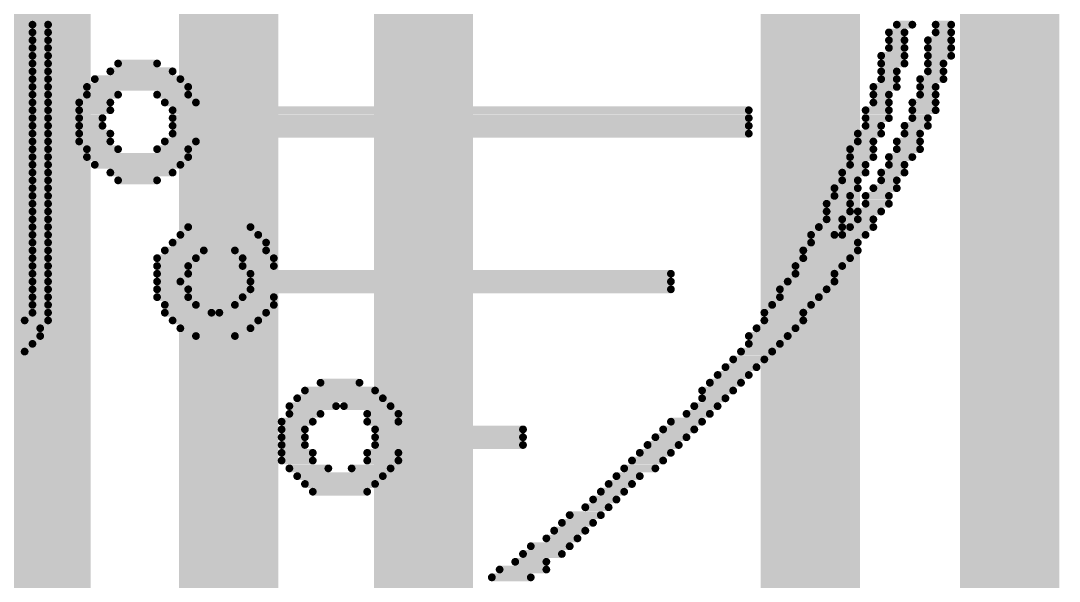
# Model space of a CAD drawing. Header units: millimetres. Extents: x 0 to 13.5, y -0.9 to 3.4.
# Drawn here: x 3.6821 to 3.7868, y 2.714 to 2.7705 of the extents above; entities that cross this region are included whole.
import ezdxf

# ---------------------------------------------------------------- set-up
doc = ezdxf.new("R2010")
doc.units = ezdxf.units.MM
doc.header["$MEASUREMENT"] = 0
doc.layers.add('BottomLayer', color=5, linetype='Continuous')
doc.layers.add('TopOverlay', color=2, linetype='Continuous')

msp = doc.modelspace()

# ---------------------------------------------------------------- linework, layer by layer
at = {"layer": 'BottomLayer', "const_width": 0.01}
for points in [[(3.70306, 2.68904), (3.70306, 3.07)], [(3.7818, 2.6968), (3.7818, 3.07)], [(3.68414, 2.67866), (3.68414, 2.88309)], [(3.7617, 2.6873), (3.7617, 2.88364)], [(3.7227, 2.6998), (3.7227, 2.813)]]:
    msp.add_lwpolyline(points, dxfattribs=at)
at = {"layer": 'TopOverlay', "const_width": 0.000785}
for points in [[(3.68327, 2.77013), (3.68484, 2.77013)], [(3.77041, 2.77013), (3.77198, 2.77013)], [(3.77434, 2.77013), (3.77591, 2.77013)], [(3.68327, 2.76935), (3.68484, 2.76935)], [(3.76963, 2.76935), (3.7712, 2.76935)], [(3.77434, 2.76935), (3.77591, 2.76935)], [(3.68327, 2.76856), (3.68484, 2.76856)], [(3.76963, 2.76856), (3.7712, 2.76856)], [(3.77355, 2.76856), (3.77591, 2.76856)], [(3.68327, 2.76778), (3.68484, 2.76778)], [(3.68327, 2.76699), (3.68484, 2.76699)], [(3.76884, 2.76699), (3.7712, 2.76699)], [(3.76963, 2.76778), (3.7712, 2.76778)], [(3.77355, 2.76778), (3.77591, 2.76778)], [(3.77355, 2.76699), (3.77591, 2.76699)], [(3.68327, 2.76621), (3.68484, 2.76621)], [(3.69191, 2.76621), (3.69583, 2.76621)], [(3.76884, 2.76621), (3.7712, 2.76621)], [(3.77355, 2.76621), (3.77512, 2.76621)], [(3.68327, 2.76542), (3.68484, 2.76542)], [(3.69112, 2.76542), (3.6974, 2.76542)], [(3.76884, 2.76542), (3.77041, 2.76542)], [(3.77355, 2.76542), (3.77512, 2.76542)], [(3.68327, 2.76464), (3.68484, 2.76464)], [(3.68327, 2.76385), (3.68484, 2.76385)], [(3.68877, 2.76385), (3.69897, 2.76385)], [(3.68955, 2.76464), (3.69819, 2.76464)], [(3.76806, 2.76385), (3.77041, 2.76385)], [(3.76884, 2.76464), (3.77041, 2.76464)], [(3.77277, 2.76464), (3.77512, 2.76464)], [(3.77277, 2.76385), (3.77434, 2.76385)], [(3.68327, 2.76307), (3.68484, 2.76307)], [(3.68877, 2.76307), (3.69191, 2.76307)], [(3.69583, 2.76307), (3.69897, 2.76307)], [(3.76806, 2.76307), (3.76963, 2.76307)], [(3.77277, 2.76307), (3.77434, 2.76307)], [(3.68327, 2.76228), (3.68484, 2.76228)], [(3.68798, 2.76228), (3.69112, 2.76228)], [(3.69662, 2.76228), (3.69976, 2.76228)], [(3.76806, 2.76228), (3.76963, 2.76228)], [(3.77198, 2.76228), (3.77434, 2.76228)], [(3.66129, 2.7615), (3.6817, 2.7615)], [(3.66208, 2.76071), (3.6817, 2.76071)], [(3.68327, 2.7615), (3.68484, 2.7615)], [(3.68327, 2.76071), (3.68484, 2.76071)], [(3.68798, 2.7615), (3.69112, 2.7615)], [(3.68798, 2.76071), (3.69034, 2.76071)], [(3.6974, 2.7615), (3.7555, 2.7615)], [(3.6974, 2.76071), (3.7555, 2.76071)], [(3.76727, 2.7615), (3.76963, 2.7615)], [(3.76727, 2.76071), (3.76963, 2.76071)], [(3.77198, 2.7615), (3.77434, 2.7615)], [(3.77198, 2.76071), (3.77355, 2.76071)], [(3.67935, 2.75993), (3.6817, 2.75993)], [(3.68327, 2.75993), (3.68484, 2.75993)], [(3.68798, 2.75993), (3.69034, 2.75993)], [(3.6974, 2.75993), (3.7555, 2.75993)], [(3.76727, 2.75993), (3.76884, 2.75993)], [(3.7712, 2.75993), (3.77355, 2.75993)], [(3.67935, 2.75914), (3.6817, 2.75914)], [(3.68327, 2.75914), (3.68484, 2.75914)], [(3.68798, 2.75914), (3.69112, 2.75914)], [(3.6974, 2.75914), (3.7555, 2.75914)], [(3.76649, 2.75914), (3.76884, 2.75914)], [(3.7712, 2.75914), (3.77277, 2.75914)], [(3.67935, 2.75835), (3.6817, 2.75835)], [(3.67935, 2.75757), (3.6817, 2.75757)], [(3.68327, 2.75835), (3.68484, 2.75835)], [(3.68327, 2.75757), (3.68484, 2.75757)], [(3.68798, 2.75835), (3.69112, 2.75835)], [(3.68877, 2.75757), (3.69191, 2.75757)], [(3.69583, 2.75757), (3.69897, 2.75757)], [(3.69662, 2.75835), (3.69976, 2.75835)], [(3.7657, 2.75757), (3.76806, 2.75757)], [(3.76649, 2.75835), (3.76806, 2.75835)], [(3.77041, 2.75835), (3.77277, 2.75835)], [(3.77041, 2.75757), (3.77277, 2.75757)], [(3.67935, 2.75678), (3.6817, 2.75678)], [(3.68327, 2.75678), (3.68484, 2.75678)], [(3.68877, 2.75678), (3.69897, 2.75678)], [(3.7657, 2.75678), (3.76806, 2.75678)], [(3.76963, 2.75678), (3.77198, 2.75678)], [(3.67935, 2.756), (3.6817, 2.756)], [(3.68327, 2.756), (3.68484, 2.756)], [(3.68955, 2.756), (3.69819, 2.756)], [(3.7657, 2.756), (3.76727, 2.756)], [(3.76963, 2.756), (3.7712, 2.756)], [(3.67935, 2.75521), (3.6817, 2.75521)], [(3.67935, 2.75443), (3.6817, 2.75443)], [(3.68327, 2.75521), (3.68484, 2.75521)], [(3.68327, 2.75443), (3.68484, 2.75443)], [(3.69112, 2.75521), (3.6974, 2.75521)], [(3.69191, 2.75443), (3.69583, 2.75443)], [(3.76492, 2.75521), (3.76727, 2.75521)], [(3.76492, 2.75443), (3.76649, 2.75443)], [(3.76884, 2.75521), (3.7712, 2.75521)], [(3.76884, 2.75443), (3.77041, 2.75443)], [(3.64873, 2.75364), (3.6817, 2.75364)], [(3.68327, 2.75364), (3.68484, 2.75364)], [(3.76413, 2.75364), (3.76649, 2.75364)], [(3.76806, 2.75364), (3.77041, 2.75364)], [(3.64794, 2.75286), (3.6817, 2.75286)], [(3.68327, 2.75286), (3.68484, 2.75286)], [(3.76413, 2.75286), (3.7657, 2.75286)], [(3.76727, 2.75286), (3.76963, 2.75286)], [(3.64794, 2.75207), (3.6817, 2.75207)], [(3.68327, 2.75207), (3.68484, 2.75207)], [(3.68327, 2.75129), (3.68484, 2.75129)], [(3.76335, 2.75207), (3.7657, 2.75207)], [(3.76335, 2.75129), (3.7657, 2.75129)], [(3.76649, 2.75129), (3.76884, 2.75129)], [(3.76727, 2.75207), (3.76963, 2.75207)], [(3.68327, 2.7505), (3.68484, 2.7505)], [(3.76335, 2.7505), (3.76492, 2.7505)], [(3.76649, 2.7505), (3.76806, 2.7505)], [(3.68327, 2.74972), (3.68484, 2.74972)], [(3.69897, 2.74972), (3.70525, 2.74972)], [(3.76256, 2.74972), (3.76492, 2.74972)], [(3.7657, 2.74972), (3.76806, 2.74972)], [(3.68327, 2.74893), (3.68484, 2.74893)], [(3.68327, 2.74815), (3.68484, 2.74815)], [(3.6974, 2.74815), (3.70682, 2.74815)], [(3.69819, 2.74893), (3.70604, 2.74893)], [(3.76178, 2.74893), (3.76413, 2.74893)], [(3.76178, 2.74815), (3.76649, 2.74815)], [(3.76492, 2.74893), (3.76727, 2.74893)], [(3.68327, 2.74736), (3.68484, 2.74736)], [(3.69662, 2.74736), (3.70054, 2.74736)], [(3.70368, 2.74736), (3.70682, 2.74736)], [(3.76099, 2.74736), (3.76649, 2.74736)], [(3.68327, 2.74658), (3.68484, 2.74658)], [(3.69583, 2.74658), (3.69976, 2.74658)], [(3.70447, 2.74658), (3.70761, 2.74658)], [(3.76099, 2.74658), (3.7657, 2.74658)], [(3.68327, 2.74579), (3.68484, 2.74579)], [(3.68327, 2.74501), (3.68484, 2.74501)], [(3.69583, 2.74579), (3.69897, 2.74579)], [(3.69583, 2.74501), (3.69897, 2.74501)], [(3.70447, 2.74579), (3.70761, 2.74579)], [(3.70525, 2.74501), (3.74765, 2.74501)], [(3.76021, 2.74579), (3.76492, 2.74579)], [(3.76021, 2.74501), (3.76413, 2.74501)], [(3.68327, 2.74422), (3.68484, 2.74422)], [(3.69583, 2.74422), (3.69819, 2.74422)], [(3.70525, 2.74422), (3.74765, 2.74422)], [(3.75942, 2.74422), (3.76413, 2.74422)], [(3.68327, 2.74344), (3.68484, 2.74344)], [(3.69583, 2.74344), (3.69897, 2.74344)], [(3.70525, 2.74344), (3.74765, 2.74344)], [(3.75864, 2.74344), (3.76335, 2.74344)], [(3.68327, 2.74265), (3.68484, 2.74265)], [(3.68327, 2.74187), (3.68484, 2.74187)], [(3.69583, 2.74265), (3.69897, 2.74265)], [(3.69662, 2.74187), (3.69976, 2.74187)], [(3.70368, 2.74187), (3.70761, 2.74187)], [(3.70447, 2.74265), (3.70761, 2.74265)], [(3.75785, 2.74187), (3.76178, 2.74187)], [(3.75864, 2.74265), (3.76256, 2.74265)], [(3.68327, 2.74108), (3.68484, 2.74108)], [(3.69662, 2.74108), (3.70133, 2.74108)], [(3.70211, 2.74108), (3.70682, 2.74108)], [(3.75707, 2.74108), (3.76099, 2.74108)], [(3.68249, 2.7403), (3.68484, 2.7403)], [(3.6974, 2.7403), (3.70604, 2.7403)], [(3.75707, 2.7403), (3.76099, 2.7403)], [(3.6817, 2.73951), (3.68406, 2.73951)], [(3.6817, 2.73873), (3.68406, 2.73873)], [(3.69819, 2.73951), (3.70525, 2.73951)], [(3.69976, 2.73873), (3.70368, 2.73873)], [(3.7555, 2.73873), (3.75942, 2.73873)], [(3.75628, 2.73951), (3.76021, 2.73951)], [(3.68092, 2.73794), (3.68327, 2.73794)], [(3.7555, 2.73794), (3.75864, 2.73794)], [(3.68013, 2.73716), (3.68249, 2.73716)], [(3.75471, 2.73716), (3.75785, 2.73716)], [(3.67935, 2.73637), (3.6817, 2.73637)], [(3.75314, 2.73559), (3.75628, 2.73559)], [(3.75393, 2.73637), (3.75707, 2.73637)], [(3.75236, 2.7348), (3.7555, 2.7348)], [(3.71232, 2.73402), (3.71624, 2.73402)], [(3.75157, 2.73402), (3.75471, 2.73402)], [(3.70996, 2.73245), (3.7186, 2.73245)], [(3.71075, 2.73323), (3.71781, 2.73323)], [(3.75079, 2.73323), (3.75393, 2.73323)], [(3.75079, 2.73245), (3.75314, 2.73245)], [(3.70918, 2.73166), (3.71389, 2.73166)], [(3.71467, 2.73166), (3.71938, 2.73166)], [(3.75, 2.73166), (3.75236, 2.73166)], [(3.70918, 2.73088), (3.71232, 2.73088)], [(3.71703, 2.73088), (3.72017, 2.73088)], [(3.74922, 2.73088), (3.75157, 2.73088)], [(3.70839, 2.73009), (3.71153, 2.73009)], [(3.70839, 2.72931), (3.71075, 2.72931)], [(3.71703, 2.73009), (3.72017, 2.73009)], [(3.71781, 2.72931), (3.73273, 2.72931)], [(3.74686, 2.72931), (3.75, 2.72931)], [(3.74765, 2.73009), (3.75079, 2.73009)], [(3.70839, 2.72852), (3.71075, 2.72852)], [(3.71781, 2.72852), (3.73273, 2.72852)], [(3.74608, 2.72852), (3.74922, 2.72852)], [(3.70839, 2.72774), (3.71075, 2.72774)], [(3.71781, 2.72774), (3.73273, 2.72774)], [(3.74529, 2.72774), (3.74843, 2.72774)], [(3.70839, 2.72695), (3.71153, 2.72695)], [(3.70839, 2.72617), (3.71153, 2.72617)], [(3.71703, 2.72695), (3.72017, 2.72695)], [(3.71703, 2.72617), (3.72017, 2.72617)], [(3.74372, 2.72617), (3.74686, 2.72617)], [(3.74451, 2.72695), (3.74765, 2.72695)], [(3.70918, 2.72538), (3.7131, 2.72538)], [(3.71546, 2.72538), (3.71938, 2.72538)], [(3.74293, 2.72538), (3.74608, 2.72538)], [(3.70996, 2.7246), (3.7186, 2.7246)], [(3.74215, 2.7246), (3.74451, 2.7246)], [(3.71075, 2.72381), (3.71781, 2.72381)], [(3.71153, 2.72303), (3.71703, 2.72303)], [(3.74058, 2.72303), (3.74293, 2.72303)], [(3.74136, 2.72381), (3.74372, 2.72381)], [(3.73979, 2.72224), (3.74215, 2.72224)], [(3.73901, 2.72146), (3.74136, 2.72146)], [(3.73665, 2.71989), (3.73979, 2.71989)], [(3.73744, 2.72067), (3.74058, 2.72067)], [(3.73587, 2.7191), (3.73901, 2.7191)], [(3.73508, 2.71832), (3.73822, 2.71832)], [(3.73273, 2.71675), (3.73665, 2.71675)], [(3.73351, 2.71753), (3.73744, 2.71753)], [(3.73194, 2.71596), (3.73508, 2.71596)], [(3.73037, 2.71518), (3.73508, 2.71518)], [(3.72959, 2.71439), (3.73351, 2.71439)]]:
    msp.add_lwpolyline(points, dxfattribs=at)
at = {"layer": 'TopOverlay', "const_width": 0.000392}
for points in [[(3.68308, 2.77013, 1), (3.68347, 2.77013, 1)], [(3.68465, 2.77013, 1), (3.68504, 2.77013, 1)], [(3.77022, 2.77013, 1), (3.77061, 2.77013, 1)], [(3.77179, 2.77013, 1), (3.77218, 2.77013, 1)], [(3.77414, 2.77013, 1), (3.77453, 2.77013, 1)], [(3.77571, 2.77013, 1), (3.7761, 2.77013, 1)], [(3.68308, 2.76935, 1), (3.68347, 2.76935, 1)], [(3.68465, 2.76935, 1), (3.68504, 2.76935, 1)], [(3.76943, 2.76935, 1), (3.76982, 2.76935, 1)], [(3.771, 2.76935, 1), (3.77139, 2.76935, 1)], [(3.77414, 2.76935, 1), (3.77453, 2.76935, 1)], [(3.77571, 2.76935, 1), (3.7761, 2.76935, 1)], [(3.68308, 2.76856, 1), (3.68347, 2.76856, 1)], [(3.68465, 2.76856, 1), (3.68504, 2.76856, 1)], [(3.76943, 2.76856, 1), (3.76982, 2.76856, 1)], [(3.771, 2.76856, 1), (3.77139, 2.76856, 1)], [(3.77336, 2.76856, 1), (3.77375, 2.76856, 1)], [(3.77571, 2.76856, 1), (3.7761, 2.76856, 1)], [(3.68308, 2.76778, 1), (3.68347, 2.76778, 1)], [(3.68308, 2.76699, 1), (3.68347, 2.76699, 1)], [(3.68465, 2.76778, 1), (3.68504, 2.76778, 1)], [(3.68465, 2.76699, 1), (3.68504, 2.76699, 1)], [(3.76865, 2.76699, 1), (3.76904, 2.76699, 1)], [(3.76943, 2.76778, 1), (3.76982, 2.76778, 1)], [(3.771, 2.76778, 1), (3.77139, 2.76778, 1)], [(3.771, 2.76699, 1), (3.77139, 2.76699, 1)], [(3.77336, 2.76778, 1), (3.77375, 2.76778, 1)], [(3.77336, 2.76699, 1), (3.77375, 2.76699, 1)], [(3.77571, 2.76778, 1), (3.7761, 2.76778, 1)], [(3.77571, 2.76699, 1), (3.7761, 2.76699, 1)], [(3.68308, 2.76621, 1), (3.68347, 2.76621, 1)], [(3.68465, 2.76621, 1), (3.68504, 2.76621, 1)], [(3.69171, 2.76621, 1), (3.6921, 2.76621, 1)], [(3.69564, 2.76621, 1), (3.69603, 2.76621, 1)], [(3.76865, 2.76621, 1), (3.76904, 2.76621, 1)], [(3.771, 2.76621, 1), (3.77139, 2.76621, 1)], [(3.77336, 2.76621, 1), (3.77375, 2.76621, 1)], [(3.77493, 2.76621, 1), (3.77532, 2.76621, 1)], [(3.68308, 2.76542, 1), (3.68347, 2.76542, 1)], [(3.68465, 2.76542, 1), (3.68504, 2.76542, 1)], [(3.69093, 2.76542, 1), (3.69132, 2.76542, 1)], [(3.69721, 2.76542, 1), (3.6976, 2.76542, 1)], [(3.76865, 2.76542, 1), (3.76904, 2.76542, 1)], [(3.77022, 2.76542, 1), (3.77061, 2.76542, 1)], [(3.77336, 2.76542, 1), (3.77375, 2.76542, 1)], [(3.77493, 2.76542, 1), (3.77532, 2.76542, 1)], [(3.68308, 2.76464, 1), (3.68347, 2.76464, 1)], [(3.68308, 2.76385, 1), (3.68347, 2.76385, 1)], [(3.68465, 2.76464, 1), (3.68504, 2.76464, 1)], [(3.68465, 2.76385, 1), (3.68504, 2.76385, 1)], [(3.68857, 2.76385, 1), (3.68896, 2.76385, 1)], [(3.68936, 2.76464, 1), (3.68975, 2.76464, 1)], [(3.69799, 2.76464, 1), (3.69838, 2.76464, 1)], [(3.69878, 2.76385, 1), (3.69917, 2.76385, 1)], [(3.76786, 2.76385, 1), (3.76825, 2.76385, 1)], [(3.76865, 2.76464, 1), (3.76904, 2.76464, 1)], [(3.77022, 2.76464, 1), (3.77061, 2.76464, 1)], [(3.77022, 2.76385, 1), (3.77061, 2.76385, 1)], [(3.77257, 2.76464, 1), (3.77296, 2.76464, 1)], [(3.77257, 2.76385, 1), (3.77296, 2.76385, 1)], [(3.77414, 2.76385, 1), (3.77453, 2.76385, 1)], [(3.77493, 2.76464, 1), (3.77532, 2.76464, 1)], [(3.68308, 2.76307, 1), (3.68347, 2.76307, 1)], [(3.68465, 2.76307, 1), (3.68504, 2.76307, 1)], [(3.68857, 2.76307, 1), (3.68896, 2.76307, 1)], [(3.69171, 2.76307, 1), (3.6921, 2.76307, 1)], [(3.69564, 2.76307, 1), (3.69603, 2.76307, 1)], [(3.69878, 2.76307, 1), (3.69917, 2.76307, 1)], [(3.76786, 2.76307, 1), (3.76825, 2.76307, 1)], [(3.76943, 2.76307, 1), (3.76982, 2.76307, 1)], [(3.77257, 2.76307, 1), (3.77296, 2.76307, 1)], [(3.77414, 2.76307, 1), (3.77453, 2.76307, 1)], [(3.68308, 2.76228, 1), (3.68347, 2.76228, 1)], [(3.68465, 2.76228, 1), (3.68504, 2.76228, 1)], [(3.68779, 2.76228, 1), (3.68818, 2.76228, 1)], [(3.69093, 2.76228, 1), (3.69132, 2.76228, 1)], [(3.69642, 2.76228, 1), (3.69681, 2.76228, 1)], [(3.69956, 2.76228, 1), (3.69995, 2.76228, 1)], [(3.76786, 2.76228, 1), (3.76825, 2.76228, 1)], [(3.76943, 2.76228, 1), (3.76982, 2.76228, 1)], [(3.77179, 2.76228, 1), (3.77218, 2.76228, 1)], [(3.77414, 2.76228, 1), (3.77453, 2.76228, 1)], [(3.68308, 2.7615, 1), (3.68347, 2.7615, 1)], [(3.68308, 2.76071, 1), (3.68347, 2.76071, 1)], [(3.68465, 2.7615, 1), (3.68504, 2.7615, 1)], [(3.68465, 2.76071, 1), (3.68504, 2.76071, 1)], [(3.68779, 2.7615, 1), (3.68818, 2.7615, 1)], [(3.68779, 2.76071, 1), (3.68818, 2.76071, 1)], [(3.69014, 2.76071, 1), (3.69053, 2.76071, 1)], [(3.69093, 2.7615, 1), (3.69132, 2.7615, 1)], [(3.69721, 2.7615, 1), (3.6976, 2.7615, 1)], [(3.69721, 2.76071, 1), (3.6976, 2.76071, 1)], [(3.7553, 2.7615, 1), (3.75569, 2.7615, 1)], [(3.7553, 2.76071, 1), (3.75569, 2.76071, 1)], [(3.76708, 2.7615, 1), (3.76747, 2.7615, 1)], [(3.76708, 2.76071, 1), (3.76747, 2.76071, 1)], [(3.76943, 2.7615, 1), (3.76982, 2.7615, 1)], [(3.76943, 2.76071, 1), (3.76982, 2.76071, 1)], [(3.77179, 2.7615, 1), (3.77218, 2.7615, 1)], [(3.77179, 2.76071, 1), (3.77218, 2.76071, 1)], [(3.77336, 2.76071, 1), (3.77375, 2.76071, 1)], [(3.77414, 2.7615, 1), (3.77453, 2.7615, 1)], [(3.68308, 2.75993, 1), (3.68347, 2.75993, 1)], [(3.68465, 2.75993, 1), (3.68504, 2.75993, 1)], [(3.68779, 2.75993, 1), (3.68818, 2.75993, 1)], [(3.69014, 2.75993, 1), (3.69053, 2.75993, 1)], [(3.69721, 2.75993, 1), (3.6976, 2.75993, 1)], [(3.7553, 2.75993, 1), (3.75569, 2.75993, 1)], [(3.76708, 2.75993, 1), (3.76747, 2.75993, 1)], [(3.76865, 2.75993, 1), (3.76904, 2.75993, 1)], [(3.771, 2.75993, 1), (3.77139, 2.75993, 1)], [(3.77336, 2.75993, 1), (3.77375, 2.75993, 1)], [(3.68308, 2.75914, 1), (3.68347, 2.75914, 1)], [(3.68465, 2.75914, 1), (3.68504, 2.75914, 1)], [(3.68779, 2.75914, 1), (3.68818, 2.75914, 1)], [(3.69093, 2.75914, 1), (3.69132, 2.75914, 1)], [(3.69721, 2.75914, 1), (3.6976, 2.75914, 1)], [(3.7553, 2.75914, 1), (3.75569, 2.75914, 1)], [(3.76629, 2.75914, 1), (3.76668, 2.75914, 1)], [(3.76865, 2.75914, 1), (3.76904, 2.75914, 1)], [(3.771, 2.75914, 1), (3.77139, 2.75914, 1)], [(3.77257, 2.75914, 1), (3.77296, 2.75914, 1)], [(3.68308, 2.75835, 1), (3.68347, 2.75835, 1)], [(3.68308, 2.75757, 1), (3.68347, 2.75757, 1)], [(3.68465, 2.75835, 1), (3.68504, 2.75835, 1)], [(3.68465, 2.75757, 1), (3.68504, 2.75757, 1)], [(3.68779, 2.75835, 1), (3.68818, 2.75835, 1)], [(3.68857, 2.75757, 1), (3.68896, 2.75757, 1)], [(3.69093, 2.75835, 1), (3.69132, 2.75835, 1)], [(3.69171, 2.75757, 1), (3.6921, 2.75757, 1)], [(3.69564, 2.75757, 1), (3.69603, 2.75757, 1)], [(3.69642, 2.75835, 1), (3.69681, 2.75835, 1)], [(3.69878, 2.75757, 1), (3.69917, 2.75757, 1)], [(3.69956, 2.75835, 1), (3.69995, 2.75835, 1)], [(3.76551, 2.75757, 1), (3.7659, 2.75757, 1)], [(3.76629, 2.75835, 1), (3.76668, 2.75835, 1)], [(3.76786, 2.75835, 1), (3.76825, 2.75835, 1)], [(3.76786, 2.75757, 1), (3.76825, 2.75757, 1)], [(3.77022, 2.75835, 1), (3.77061, 2.75835, 1)], [(3.77022, 2.75757, 1), (3.77061, 2.75757, 1)], [(3.77257, 2.75835, 1), (3.77296, 2.75835, 1)], [(3.77257, 2.75757, 1), (3.77296, 2.75757, 1)], [(3.68308, 2.75678, 1), (3.68347, 2.75678, 1)], [(3.68465, 2.75678, 1), (3.68504, 2.75678, 1)], [(3.68857, 2.75678, 1), (3.68896, 2.75678, 1)], [(3.69878, 2.75678, 1), (3.69917, 2.75678, 1)], [(3.76551, 2.75678, 1), (3.7659, 2.75678, 1)], [(3.76786, 2.75678, 1), (3.76825, 2.75678, 1)], [(3.76943, 2.75678, 1), (3.76982, 2.75678, 1)], [(3.77179, 2.75678, 1), (3.77218, 2.75678, 1)], [(3.68308, 2.756, 1), (3.68347, 2.756, 1)], [(3.68465, 2.756, 1), (3.68504, 2.756, 1)], [(3.68936, 2.756, 1), (3.68975, 2.756, 1)], [(3.69799, 2.756, 1), (3.69838, 2.756, 1)], [(3.76551, 2.756, 1), (3.7659, 2.756, 1)], [(3.76708, 2.756, 1), (3.76747, 2.756, 1)], [(3.76943, 2.756, 1), (3.76982, 2.756, 1)], [(3.771, 2.756, 1), (3.77139, 2.756, 1)], [(3.68308, 2.75521, 1), (3.68347, 2.75521, 1)], [(3.68308, 2.75443, 1), (3.68347, 2.75443, 1)], [(3.68465, 2.75521, 1), (3.68504, 2.75521, 1)], [(3.68465, 2.75443, 1), (3.68504, 2.75443, 1)], [(3.69093, 2.75521, 1), (3.69132, 2.75521, 1)], [(3.69171, 2.75443, 1), (3.6921, 2.75443, 1)], [(3.69564, 2.75443, 1), (3.69603, 2.75443, 1)], [(3.69721, 2.75521, 1), (3.6976, 2.75521, 1)], [(3.76472, 2.75521, 1), (3.76511, 2.75521, 1)], [(3.76472, 2.75443, 1), (3.76511, 2.75443, 1)], [(3.76629, 2.75443, 1), (3.76668, 2.75443, 1)], [(3.76708, 2.75521, 1), (3.76747, 2.75521, 1)], [(3.76865, 2.75521, 1), (3.76904, 2.75521, 1)], [(3.76865, 2.75443, 1), (3.76904, 2.75443, 1)], [(3.77022, 2.75443, 1), (3.77061, 2.75443, 1)], [(3.771, 2.75521, 1), (3.77139, 2.75521, 1)], [(3.68308, 2.75364, 1), (3.68347, 2.75364, 1)], [(3.68465, 2.75364, 1), (3.68504, 2.75364, 1)], [(3.76393, 2.75364, 1), (3.76433, 2.75364, 1)], [(3.76629, 2.75364, 1), (3.76668, 2.75364, 1)], [(3.76786, 2.75364, 1), (3.76825, 2.75364, 1)], [(3.77022, 2.75364, 1), (3.77061, 2.75364, 1)], [(3.68308, 2.75286, 1), (3.68347, 2.75286, 1)], [(3.68465, 2.75286, 1), (3.68504, 2.75286, 1)], [(3.76393, 2.75286, 1), (3.76433, 2.75286, 1)], [(3.76551, 2.75286, 1), (3.7659, 2.75286, 1)], [(3.76708, 2.75286, 1), (3.76747, 2.75286, 1)], [(3.76943, 2.75286, 1), (3.76982, 2.75286, 1)], [(3.68308, 2.75207, 1), (3.68347, 2.75207, 1)], [(3.68308, 2.75129, 1), (3.68347, 2.75129, 1)], [(3.68465, 2.75207, 1), (3.68504, 2.75207, 1)], [(3.68465, 2.75129, 1), (3.68504, 2.75129, 1)], [(3.76315, 2.75207, 1), (3.76354, 2.75207, 1)], [(3.76315, 2.75129, 1), (3.76354, 2.75129, 1)], [(3.76551, 2.75207, 1), (3.7659, 2.75207, 1)], [(3.76551, 2.75129, 1), (3.7659, 2.75129, 1)], [(3.76629, 2.75129, 1), (3.76668, 2.75129, 1)], [(3.76708, 2.75207, 1), (3.76747, 2.75207, 1)], [(3.76865, 2.75129, 1), (3.76904, 2.75129, 1)], [(3.76943, 2.75207, 1), (3.76982, 2.75207, 1)], [(3.68308, 2.7505, 1), (3.68347, 2.7505, 1)], [(3.68465, 2.7505, 1), (3.68504, 2.7505, 1)], [(3.76315, 2.7505, 1), (3.76354, 2.7505, 1)], [(3.76472, 2.7505, 1), (3.76511, 2.7505, 1)], [(3.76629, 2.7505, 1), (3.76668, 2.7505, 1)], [(3.76786, 2.7505, 1), (3.76825, 2.7505, 1)], [(3.68308, 2.74972, 1), (3.68347, 2.74972, 1)], [(3.68465, 2.74972, 1), (3.68504, 2.74972, 1)], [(3.69878, 2.74972, 1), (3.69917, 2.74972, 1)], [(3.70506, 2.74972, 1), (3.70545, 2.74972, 1)], [(3.76236, 2.74972, 1), (3.76276, 2.74972, 1)], [(3.76472, 2.74972, 1), (3.76511, 2.74972, 1)], [(3.76551, 2.74972, 1), (3.7659, 2.74972, 1)], [(3.76786, 2.74972, 1), (3.76825, 2.74972, 1)], [(3.68308, 2.74893, 1), (3.68347, 2.74893, 1)], [(3.68308, 2.74815, 1), (3.68347, 2.74815, 1)], [(3.68465, 2.74893, 1), (3.68504, 2.74893, 1)], [(3.68465, 2.74815, 1), (3.68504, 2.74815, 1)], [(3.69721, 2.74815, 1), (3.6976, 2.74815, 1)], [(3.69799, 2.74893, 1), (3.69838, 2.74893, 1)], [(3.70584, 2.74893, 1), (3.70623, 2.74893, 1)], [(3.70663, 2.74815, 1), (3.70702, 2.74815, 1)], [(3.76158, 2.74893, 1), (3.76197, 2.74893, 1)], [(3.76158, 2.74815, 1), (3.76197, 2.74815, 1)], [(3.76393, 2.74893, 1), (3.76433, 2.74893, 1)], [(3.76472, 2.74893, 1), (3.76511, 2.74893, 1)], [(3.76629, 2.74815, 1), (3.76668, 2.74815, 1)], [(3.76708, 2.74893, 1), (3.76747, 2.74893, 1)], [(3.68308, 2.74736, 1), (3.68347, 2.74736, 1)], [(3.68465, 2.74736, 1), (3.68504, 2.74736, 1)], [(3.69642, 2.74736, 1), (3.69681, 2.74736, 1)], [(3.70035, 2.74736, 1), (3.70074, 2.74736, 1)], [(3.70349, 2.74736, 1), (3.70388, 2.74736, 1)], [(3.70663, 2.74736, 1), (3.70702, 2.74736, 1)], [(3.76079, 2.74736, 1), (3.76119, 2.74736, 1)], [(3.76629, 2.74736, 1), (3.76668, 2.74736, 1)], [(3.68308, 2.74658, 1), (3.68347, 2.74658, 1)], [(3.68465, 2.74658, 1), (3.68504, 2.74658, 1)], [(3.69564, 2.74658, 1), (3.69603, 2.74658, 1)], [(3.69956, 2.74658, 1), (3.69995, 2.74658, 1)], [(3.70427, 2.74658, 1), (3.70466, 2.74658, 1)], [(3.70741, 2.74658, 1), (3.7078, 2.74658, 1)], [(3.76079, 2.74658, 1), (3.76119, 2.74658, 1)], [(3.76551, 2.74658, 1), (3.7659, 2.74658, 1)], [(3.68308, 2.74579, 1), (3.68347, 2.74579, 1)], [(3.68308, 2.74501, 1), (3.68347, 2.74501, 1)], [(3.68465, 2.74579, 1), (3.68504, 2.74579, 1)], [(3.68465, 2.74501, 1), (3.68504, 2.74501, 1)], [(3.69564, 2.74579, 1), (3.69603, 2.74579, 1)], [(3.69564, 2.74501, 1), (3.69603, 2.74501, 1)], [(3.69878, 2.74579, 1), (3.69917, 2.74579, 1)], [(3.69878, 2.74501, 1), (3.69917, 2.74501, 1)], [(3.70427, 2.74579, 1), (3.70466, 2.74579, 1)], [(3.70506, 2.74501, 1), (3.70545, 2.74501, 1)], [(3.70741, 2.74579, 1), (3.7078, 2.74579, 1)], [(3.74745, 2.74501, 1), (3.74784, 2.74501, 1)], [(3.76001, 2.74579, 1), (3.7604, 2.74579, 1)], [(3.76001, 2.74501, 1), (3.7604, 2.74501, 1)], [(3.76393, 2.74501, 1), (3.76433, 2.74501, 1)], [(3.76472, 2.74579, 1), (3.76511, 2.74579, 1)], [(3.68308, 2.74422, 1), (3.68347, 2.74422, 1)], [(3.68465, 2.74422, 1), (3.68504, 2.74422, 1)], [(3.69564, 2.74422, 1), (3.69603, 2.74422, 1)], [(3.69799, 2.74422, 1), (3.69838, 2.74422, 1)], [(3.70506, 2.74422, 1), (3.70545, 2.74422, 1)], [(3.74745, 2.74422, 1), (3.74784, 2.74422, 1)], [(3.75922, 2.74422, 1), (3.75962, 2.74422, 1)], [(3.76393, 2.74422, 1), (3.76433, 2.74422, 1)], [(3.68308, 2.74344, 1), (3.68347, 2.74344, 1)], [(3.68465, 2.74344, 1), (3.68504, 2.74344, 1)], [(3.69564, 2.74344, 1), (3.69603, 2.74344, 1)], [(3.69878, 2.74344, 1), (3.69917, 2.74344, 1)], [(3.70506, 2.74344, 1), (3.70545, 2.74344, 1)], [(3.74745, 2.74344, 1), (3.74784, 2.74344, 1)], [(3.75844, 2.74344, 1), (3.75883, 2.74344, 1)], [(3.76315, 2.74344, 1), (3.76354, 2.74344, 1)], [(3.68308, 2.74265, 1), (3.68347, 2.74265, 1)], [(3.68308, 2.74187, 1), (3.68347, 2.74187, 1)], [(3.68465, 2.74265, 1), (3.68504, 2.74265, 1)], [(3.68465, 2.74187, 1), (3.68504, 2.74187, 1)], [(3.69564, 2.74265, 1), (3.69603, 2.74265, 1)], [(3.69642, 2.74187, 1), (3.69681, 2.74187, 1)], [(3.69878, 2.74265, 1), (3.69917, 2.74265, 1)], [(3.69956, 2.74187, 1), (3.69995, 2.74187, 1)], [(3.70349, 2.74187, 1), (3.70388, 2.74187, 1)], [(3.70427, 2.74265, 1), (3.70466, 2.74265, 1)], [(3.70741, 2.74265, 1), (3.7078, 2.74265, 1)], [(3.70741, 2.74187, 1), (3.7078, 2.74187, 1)], [(3.75765, 2.74187, 1), (3.75805, 2.74187, 1)], [(3.75844, 2.74265, 1), (3.75883, 2.74265, 1)], [(3.76158, 2.74187, 1), (3.76197, 2.74187, 1)], [(3.76236, 2.74265, 1), (3.76276, 2.74265, 1)], [(3.68308, 2.74108, 1), (3.68347, 2.74108, 1)], [(3.68465, 2.74108, 1), (3.68504, 2.74108, 1)], [(3.69642, 2.74108, 1), (3.69681, 2.74108, 1)], [(3.70113, 2.74108, 1), (3.70152, 2.74108, 1)], [(3.70192, 2.74108, 1), (3.70231, 2.74108, 1)], [(3.70663, 2.74108, 1), (3.70702, 2.74108, 1)], [(3.75687, 2.74108, 1), (3.75726, 2.74108, 1)], [(3.76079, 2.74108, 1), (3.76119, 2.74108, 1)], [(3.68229, 2.7403, 1), (3.68268, 2.7403, 1)], [(3.68465, 2.7403, 1), (3.68504, 2.7403, 1)], [(3.69721, 2.7403, 1), (3.6976, 2.7403, 1)], [(3.70584, 2.7403, 1), (3.70623, 2.7403, 1)], [(3.75687, 2.7403, 1), (3.75726, 2.7403, 1)], [(3.76079, 2.7403, 1), (3.76119, 2.7403, 1)], [(3.68386, 2.73951, 1), (3.68425, 2.73951, 1)], [(3.68386, 2.73873, 1), (3.68425, 2.73873, 1)], [(3.69799, 2.73951, 1), (3.69838, 2.73951, 1)], [(3.69956, 2.73873, 1), (3.69995, 2.73873, 1)], [(3.70349, 2.73873, 1), (3.70388, 2.73873, 1)], [(3.70506, 2.73951, 1), (3.70545, 2.73951, 1)], [(3.7553, 2.73873, 1), (3.75569, 2.73873, 1)], [(3.75608, 2.73951, 1), (3.75648, 2.73951, 1)], [(3.75922, 2.73873, 1), (3.75962, 2.73873, 1)], [(3.76001, 2.73951, 1), (3.7604, 2.73951, 1)], [(3.68308, 2.73794, 1), (3.68347, 2.73794, 1)], [(3.7553, 2.73794, 1), (3.75569, 2.73794, 1)], [(3.75844, 2.73794, 1), (3.75883, 2.73794, 1)], [(3.68229, 2.73716, 1), (3.68268, 2.73716, 1)], [(3.75451, 2.73716, 1), (3.75491, 2.73716, 1)], [(3.75765, 2.73716, 1), (3.75805, 2.73716, 1)], [(3.75294, 2.73559, 1), (3.75334, 2.73559, 1)], [(3.75373, 2.73637, 1), (3.75412, 2.73637, 1)], [(3.75608, 2.73559, 1), (3.75648, 2.73559, 1)], [(3.75687, 2.73637, 1), (3.75726, 2.73637, 1)], [(3.75216, 2.7348, 1), (3.75255, 2.7348, 1)], [(3.7553, 2.7348, 1), (3.75569, 2.7348, 1)], [(3.71212, 2.73402, 1), (3.71251, 2.73402, 1)], [(3.71605, 2.73402, 1), (3.71644, 2.73402, 1)], [(3.75137, 2.73402, 1), (3.75177, 2.73402, 1)], [(3.75451, 2.73402, 1), (3.75491, 2.73402, 1)], [(3.70977, 2.73245, 1), (3.71016, 2.73245, 1)], [(3.71055, 2.73323, 1), (3.71094, 2.73323, 1)], [(3.71762, 2.73323, 1), (3.71801, 2.73323, 1)], [(3.7184, 2.73245, 1), (3.71879, 2.73245, 1)], [(3.75059, 2.73323, 1), (3.75098, 2.73323, 1)], [(3.75059, 2.73245, 1), (3.75098, 2.73245, 1)], [(3.75294, 2.73245, 1), (3.75334, 2.73245, 1)], [(3.75373, 2.73323, 1), (3.75412, 2.73323, 1)], [(3.70898, 2.73166, 1), (3.70937, 2.73166, 1)], [(3.71369, 2.73166, 1), (3.71408, 2.73166, 1)], [(3.71448, 2.73166, 1), (3.71487, 2.73166, 1)], [(3.71919, 2.73166, 1), (3.71958, 2.73166, 1)], [(3.7498, 2.73166, 1), (3.7502, 2.73166, 1)], [(3.75216, 2.73166, 1), (3.75255, 2.73166, 1)], [(3.70898, 2.73088, 1), (3.70937, 2.73088, 1)], [(3.71212, 2.73088, 1), (3.71251, 2.73088, 1)], [(3.71683, 2.73088, 1), (3.71722, 2.73088, 1)], [(3.71997, 2.73088, 1), (3.72036, 2.73088, 1)], [(3.74902, 2.73088, 1), (3.74941, 2.73088, 1)], [(3.75137, 2.73088, 1), (3.75177, 2.73088, 1)], [(3.7082, 2.73009, 1), (3.70859, 2.73009, 1)], [(3.7082, 2.72931, 1), (3.70859, 2.72931, 1)], [(3.71055, 2.72931, 1), (3.71094, 2.72931, 1)], [(3.71134, 2.73009, 1), (3.71173, 2.73009, 1)], [(3.71683, 2.73009, 1), (3.71722, 2.73009, 1)], [(3.71762, 2.72931, 1), (3.71801, 2.72931, 1)], [(3.71997, 2.73009, 1), (3.72036, 2.73009, 1)], [(3.73253, 2.72931, 1), (3.73293, 2.72931, 1)], [(3.74666, 2.72931, 1), (3.74706, 2.72931, 1)], [(3.74745, 2.73009, 1), (3.74784, 2.73009, 1)], [(3.7498, 2.72931, 1), (3.7502, 2.72931, 1)], [(3.75059, 2.73009, 1), (3.75098, 2.73009, 1)], [(3.7082, 2.72852, 1), (3.70859, 2.72852, 1)], [(3.71055, 2.72852, 1), (3.71094, 2.72852, 1)], [(3.71762, 2.72852, 1), (3.71801, 2.72852, 1)], [(3.73253, 2.72852, 1), (3.73293, 2.72852, 1)], [(3.74588, 2.72852, 1), (3.74627, 2.72852, 1)], [(3.74902, 2.72852, 1), (3.74941, 2.72852, 1)], [(3.7082, 2.72774, 1), (3.70859, 2.72774, 1)], [(3.71055, 2.72774, 1), (3.71094, 2.72774, 1)], [(3.71762, 2.72774, 1), (3.71801, 2.72774, 1)], [(3.73253, 2.72774, 1), (3.73293, 2.72774, 1)], [(3.74509, 2.72774, 1), (3.74549, 2.72774, 1)], [(3.74823, 2.72774, 1), (3.74863, 2.72774, 1)], [(3.7082, 2.72695, 1), (3.70859, 2.72695, 1)], [(3.7082, 2.72617, 1), (3.70859, 2.72617, 1)], [(3.71134, 2.72695, 1), (3.71173, 2.72695, 1)], [(3.71134, 2.72617, 1), (3.71173, 2.72617, 1)], [(3.71683, 2.72695, 1), (3.71722, 2.72695, 1)], [(3.71683, 2.72617, 1), (3.71722, 2.72617, 1)], [(3.71997, 2.72695, 1), (3.72036, 2.72695, 1)], [(3.71997, 2.72617, 1), (3.72036, 2.72617, 1)], [(3.74352, 2.72617, 1), (3.74392, 2.72617, 1)], [(3.74431, 2.72695, 1), (3.7447, 2.72695, 1)], [(3.74666, 2.72617, 1), (3.74706, 2.72617, 1)], [(3.74745, 2.72695, 1), (3.74784, 2.72695, 1)], [(3.70898, 2.72538, 1), (3.70937, 2.72538, 1)], [(3.71291, 2.72538, 1), (3.7133, 2.72538, 1)], [(3.71526, 2.72538, 1), (3.71565, 2.72538, 1)], [(3.71919, 2.72538, 1), (3.71958, 2.72538, 1)], [(3.74274, 2.72538, 1), (3.74313, 2.72538, 1)], [(3.74588, 2.72538, 1), (3.74627, 2.72538, 1)], [(3.70977, 2.7246, 1), (3.71016, 2.7246, 1)], [(3.7184, 2.7246, 1), (3.71879, 2.7246, 1)], [(3.74195, 2.7246, 1), (3.74235, 2.7246, 1)], [(3.74431, 2.7246, 1), (3.7447, 2.7246, 1)], [(3.71055, 2.72381, 1), (3.71094, 2.72381, 1)], [(3.71134, 2.72303, 1), (3.71173, 2.72303, 1)], [(3.71683, 2.72303, 1), (3.71722, 2.72303, 1)], [(3.71762, 2.72381, 1), (3.71801, 2.72381, 1)], [(3.74038, 2.72303, 1), (3.74078, 2.72303, 1)], [(3.74117, 2.72381, 1), (3.74156, 2.72381, 1)], [(3.74274, 2.72303, 1), (3.74313, 2.72303, 1)], [(3.74352, 2.72381, 1), (3.74392, 2.72381, 1)], [(3.7396, 2.72224, 1), (3.73999, 2.72224, 1)], [(3.74195, 2.72224, 1), (3.74235, 2.72224, 1)], [(3.73881, 2.72146, 1), (3.73921, 2.72146, 1)], [(3.74117, 2.72146, 1), (3.74156, 2.72146, 1)], [(3.73646, 2.71989, 1), (3.73685, 2.71989, 1)], [(3.73724, 2.72067, 1), (3.73764, 2.72067, 1)], [(3.7396, 2.71989, 1), (3.73999, 2.71989, 1)], [(3.74038, 2.72067, 1), (3.74078, 2.72067, 1)], [(3.73567, 2.7191, 1), (3.73607, 2.7191, 1)], [(3.73881, 2.7191, 1), (3.73921, 2.7191, 1)], [(3.73489, 2.71832, 1), (3.73528, 2.71832, 1)], [(3.73803, 2.71832, 1), (3.73842, 2.71832, 1)], [(3.73253, 2.71675, 1), (3.73293, 2.71675, 1)], [(3.73332, 2.71753, 1), (3.73371, 2.71753, 1)], [(3.73646, 2.71675, 1), (3.73685, 2.71675, 1)], [(3.73724, 2.71753, 1), (3.73764, 2.71753, 1)], [(3.73175, 2.71596, 1), (3.73214, 2.71596, 1)], [(3.73489, 2.71596, 1), (3.73528, 2.71596, 1)], [(3.73018, 2.71518, 1), (3.73057, 2.71518, 1)], [(3.73489, 2.71518, 1), (3.73528, 2.71518, 1)], [(3.72939, 2.71439, 1), (3.72979, 2.71439, 1)], [(3.73332, 2.71439, 1), (3.73371, 2.71439, 1)]]:
    msp.add_lwpolyline(points, format="xyb", close=True, dxfattribs=at)

doc.saveas('drawing.dxf')
